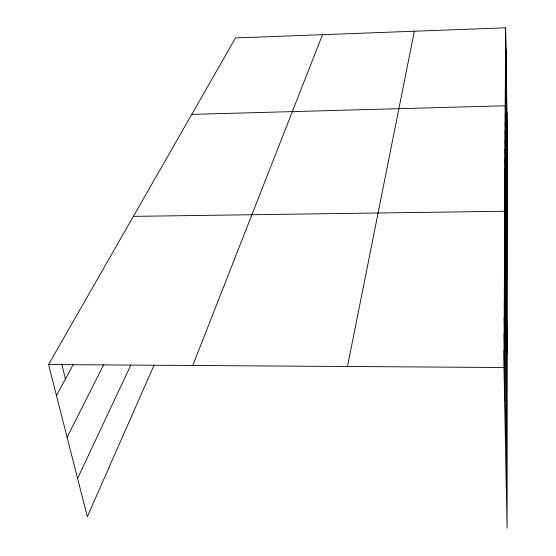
<?xml version="1.0" encoding="UTF-8"?>
<svg xmlns="http://www.w3.org/2000/svg" width="556" height="556" viewBox="0 0 556 556"><rect width="100%" height="100%" fill="white"/><g stroke="black" fill="none" stroke-linecap="round" stroke-linejoin="round"><path stroke-width="0.83" d="M505.48 444.55L506.481 81.065M506.335 487.959L506.975 111.888M504.612 400.383L505.988 50.304M505.626 27.8L507.44 141.002L507.128 528.2L503.965 367.516L505.626 27.8L235.501 37.954L48.56 364.541L87.327 516.705L154.047 365.243M347.479 366.494L414.338 31.233M192.772 365.48L322.522 34.68M77.583 478.459L130.743 365.243M67.095 437.301L103.729 364.562M56.462 395.545L73.218 364.604M191.757 114.376L505.244 105.765L507.364 232.332M133.377 216.367L504.73 211.252L507.267 353.519M48.56 364.541L503.965 367.516M61.73 364.09L65.42 378.99M504.424 274.038L504.987 304.549M504.355 288.077L504.931 318.97M504.285 302.686L504.876 333.961M504.209 317.893L504.813 349.564M504.132 333.739L504.751 365.799M504.049 350.266L504.681 382.73M505.161 122.32L505.599 148.216M505.119 130.98L505.564 157.16M505.077 139.91L505.529 166.39M505.036 149.126L505.494 175.911M504.987 158.641L505.453 185.732M504.938 168.468L505.418 195.879M504.89 178.629L505.376 206.352M504.841 189.13L505.334 217.187M504.785 200L505.286 228.384M504.674 222.907L505.195 251.979M504.612 234.986L505.147 264.413M504.556 247.517L505.098 277.298M504.487 260.528L505.043 290.67M505.592 33.951L505.96 56.691M505.564 40.268L505.932 63.245M505.529 46.753L505.911 69.973M505.501 53.425L505.884 76.881M505.467 60.277L505.856 83.991M505.432 67.318L505.828 91.288M505.397 74.567L505.793 98.801M505.362 82.031L505.765 106.523M505.321 89.711L505.731 114.473M505.286 97.62L505.703 122.661M505.202 113.917L505.633 139.528"/></g></svg>
